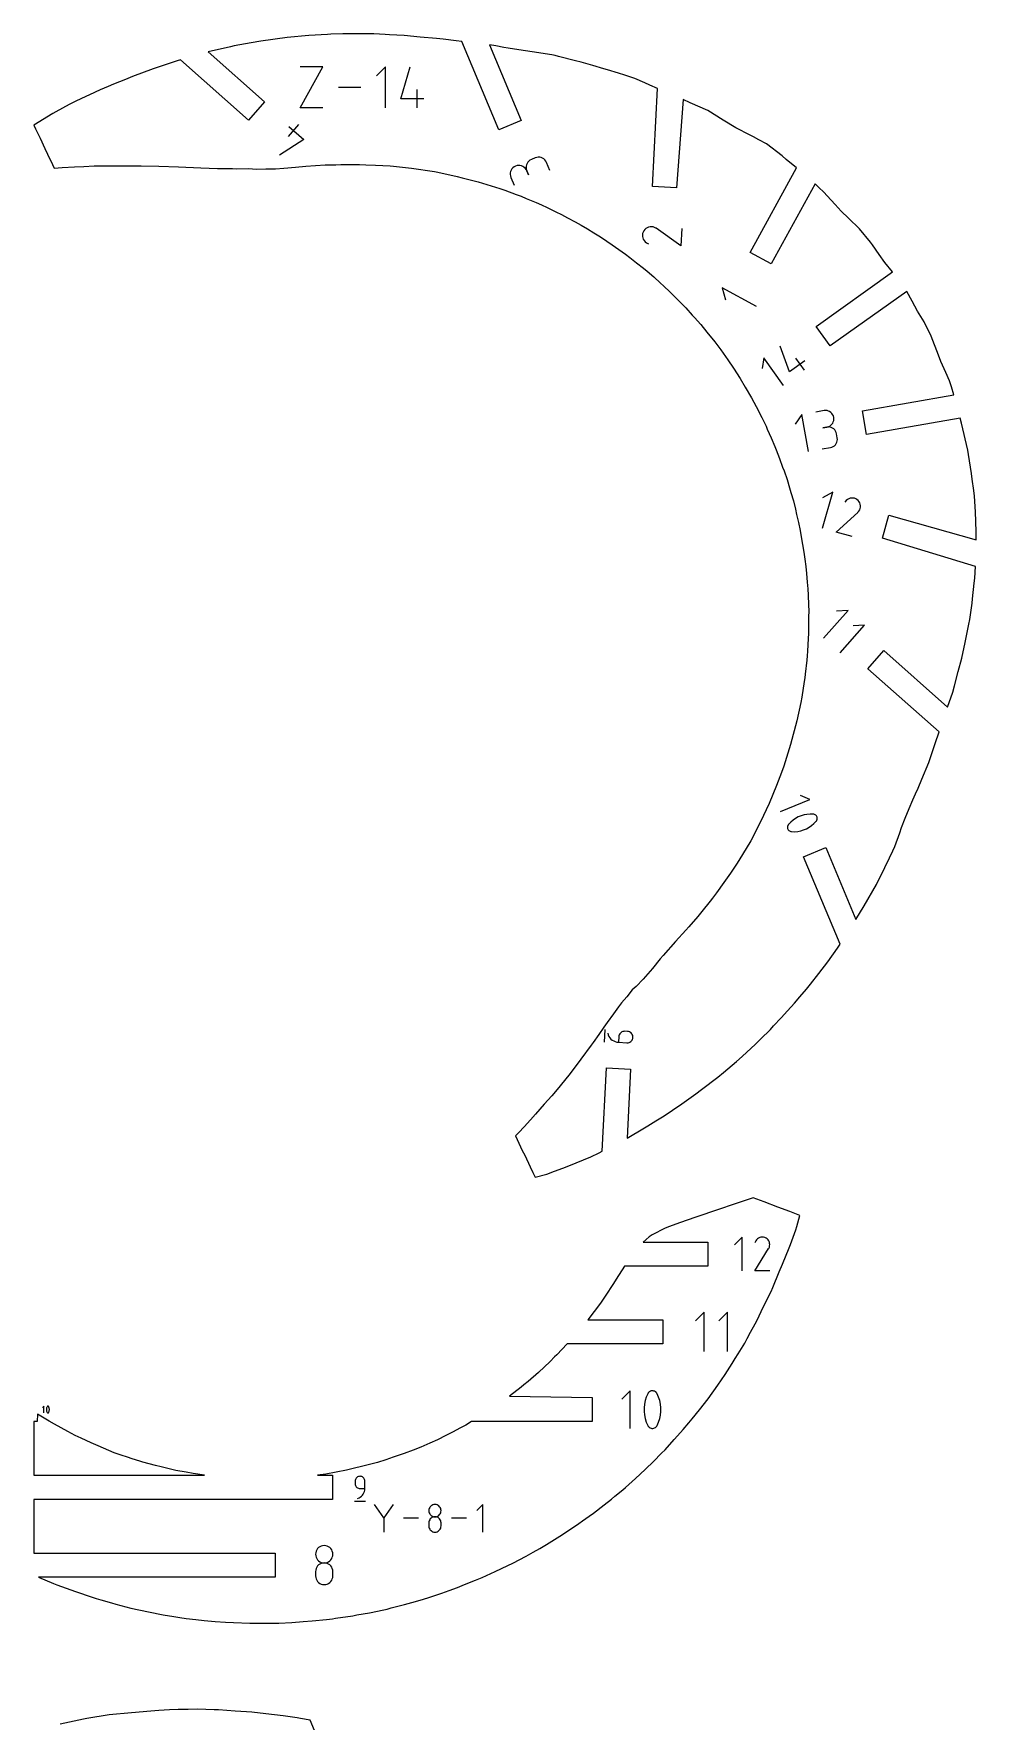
# Model space of a CAD drawing. Extents: x 1175 to 2208, y 2102 to 2749.
# Drawn here: x 1572.2 to 1726.1, y 2472.9 to 2748.6 of the extents above; entities that cross this region are included whole.
import ezdxf

# ---------------------------------------------------------------- set-up
doc = ezdxf.new("R2010")
doc.units = 0
doc.layers.add('IMPORT_-_FTPFZRFGX82OPU8', color=18, linetype='CONTINUOUS')

msp = doc.modelspace()

# ---------------------------------------------------------------- linework, layer by layer
at = {"layer": 'IMPORT_-_FTPFZRFGX82OPU8'}
for points in [[(1574.43, 2728.92), (1575.23, 2727.22), (1575.51, 2726.64), (1576.81, 2726.74), (1578.79, 2726.84), (1580.33, 2726.9), (1582.03, 2726.99), (1584.32, 2727.01), (1585.28, 2727), (1585.86, 2727), (1589.05, 2726.99), (1589.72, 2726.99), (1592.58, 2726.95), (1595.8, 2726.86), (1599.43, 2726.66), (1602.17, 2726.57), (1604.63, 2726.57), (1605.23, 2726.51), (1607.29, 2726.56), (1608.49, 2726.44), (1610.05, 2726.52), (1611.64, 2726.5), (1612.99, 2726.64), (1614.91, 2726.76), (1616.57, 2726.93), (1618.17, 2727.03), (1619.74, 2727.14), (1621.51, 2727.18), (1622.29, 2727.21), (1623.65, 2727.21), (1625.35, 2727.2), (1626.38, 2727.17), (1627.98, 2727.11), (1630.35, 2726.99), (1630.93, 2726.95), (1633.84, 2726.64), (1637.61, 2726.05), (1638.15, 2725.95), (1641.3, 2725.27), (1642.13, 2725.06), (1644.1, 2724.57), (1644.76, 2724.39), (1645.46, 2724.18), (1647.56, 2723.53), (1648.3, 2723.31), (1649.09, 2723.02), (1650.92, 2722.34), (1651.74, 2722.04), (1652.58, 2721.68), (1654.2, 2720.99), (1655.08, 2720.61), (1656, 2720.18), (1657.42, 2719.5), (1658.37, 2719.05), (1659.35, 2718.52), (1660.57, 2717.86), (1661.58, 2717.32), (1662.61, 2716.69), (1663.64, 2716.06), (1664.69, 2715.42), (1665.75, 2714.69), (1666.62, 2714.1), (1667.7, 2713.36), (1668.79, 2712.55), (1669.52, 2712.01), (1670.62, 2711.18), (1671.72, 2710.27), (1672.32, 2709.78), (1673.43, 2708.86), (1674.52, 2707.85), (1675.01, 2707.4), (1676.1, 2706.39), (1677.18, 2705.3), (1677.58, 2704.88), (1678.65, 2703.79), (1679.7, 2702.63), (1680.04, 2702.25), (1681.09, 2701.08), (1682.1, 2699.85), (1683.39, 2698.26), (1684.34, 2696.95), (1685.53, 2695.3), (1686.41, 2693.95), (1687.53, 2692.25), (1688.35, 2690.87), (1689.39, 2689.12), (1690.13, 2687.71), (1691.09, 2685.9), (1691.75, 2684.47), (1691.96, 2684.01), (1692.61, 2682.58), (1693.18, 2681.16), (1693.4, 2680.62), (1693.97, 2679.2), (1694.46, 2677.79), (1694.69, 2677.16), (1695.18, 2675.76), (1695.59, 2674.38), (1695.81, 2673.64), (1696.22, 2672.27), (1696.54, 2670.93), (1696.75, 2670.05), (1697.06, 2668.72), (1697.3, 2667.44), (1697.49, 2666.41), (1697.73, 2665.14), (1697.91, 2663.92), (1698.08, 2662.73), (1698.25, 2661.54), (1698.35, 2660.39), (1698.48, 2659.02), (1698.58, 2657.91), (1698.62, 2656.86), (1698.68, 2655.27), (1698.72, 2654.27), (1698.71, 2653.32), (1698.68, 2651.52), (1698.67, 2650.62), (1698.63, 2649.79), (1698.51, 2647.75), (1698.47, 2646.98), (1698.4, 2646.27), (1698.16, 2643.98), (1698.09, 2643.35), (1698, 2642.77), (1697.58, 2640.2), (1697.42, 2639.32), (1696.78, 2636.37), (1695.77, 2632.47), (1694.66, 2628.95), (1694.28, 2627.91), (1693.48, 2625.76), (1692.28, 2622.86), (1690.86, 2619.83), (1689.24, 2616.76), (1687.3, 2613.52), (1686.94, 2612.95), (1685.92, 2611.46), (1684.87, 2609.93), (1683.65, 2608.25), (1682.99, 2607.36), (1682.63, 2606.9), (1681.29, 2605.21), (1680.59, 2604.37), (1679.13, 2602.67), (1678.67, 2602.17), (1676.97, 2600.31), (1674.95, 2598.03), (1674.45, 2597.45), (1673.19, 2595.88), (1671.68, 2594.17), (1670.52, 2592.93), (1669.91, 2592.41), (1669.01, 2591.25), (1668.14, 2590.27), (1667.68, 2589.62), (1666.82, 2588.48), (1665.8, 2587.06), (1665.24, 2586.28), (1664.42, 2585.1), (1663.5, 2583.82), (1663.17, 2583.38), (1661.52, 2581.07), (1659.91, 2578.95), (1659.55, 2578.48), (1657.65, 2576.15), (1656.75, 2575.08), (1655.54, 2573.71), (1654.12, 2572.12), (1653.26, 2571.16), (1652.25, 2570.05), (1651.37, 2569.1), (1650.83, 2568.53), (1651.1, 2567.95), (1651.95, 2566.17), (1652.34, 2565.37), (1653.23, 2563.51), (1653.66, 2562.58), (1654.05, 2561.79), (1655.93, 2562.29), (1657.2, 2562.77), (1658.54, 2563.28), (1660.08, 2563.87), (1660.73, 2564.13), (1663.14, 2565.13), (1664.48, 2565.79), (1665, 2566.05), (1665.7, 2579.64), (1669.63, 2579.43), (1669.05, 2568.2), (1671.88, 2569.86), (1672.46, 2570.21), (1673.74, 2571), (1674.84, 2571.67), (1675.93, 2572.39), (1677.03, 2573.12), (1677.61, 2573.53), (1680.28, 2575.42), (1681.22, 2576.1), (1683.86, 2578.13), (1684.81, 2578.9), (1686.94, 2580.7), (1687.85, 2581.51), (1690.03, 2583.53), (1690.46, 2583.95), (1690.85, 2584.32), (1692.49, 2585.95), (1692.99, 2586.5), (1694.22, 2587.83), (1695.25, 2588.95), (1696.38, 2590.23), (1697.25, 2591.27), (1698.36, 2592.54), (1699.02, 2593.32), (1700.37, 2595.06), (1701.86, 2596.97), (1703.4, 2599.19), (1703.86, 2599.85), (1697.87, 2614.14), (1701.51, 2615.66), (1706.44, 2603.88), (1707.79, 2606.1), (1709.77, 2609.6), (1711.16, 2612.4), (1711.9, 2613.95), (1712.45, 2615.11), (1712.77, 2615.82), (1713.58, 2618.06), (1713.89, 2618.93), (1714.45, 2620.43), (1715.15, 2622.01), (1715.7, 2623.43), (1716.18, 2624.41), (1716.6, 2625.33), (1717.19, 2626.79), (1718.31, 2629.54), (1719.38, 2632.66), (1720.02, 2634.53), (1708.36, 2644.86), (1710.97, 2647.81), (1721.4, 2638.56), (1722.24, 2641.03), (1722.52, 2642.04), (1723.14, 2644.38), (1723.73, 2646.58), (1724.29, 2649.13), (1724.88, 2652.12), (1725.04, 2652.92), (1725.4, 2655.58), (1725.48, 2656.3), (1725.75, 2658.82), (1725.84, 2659.67), (1725.98, 2661.53), (1710.75, 2666.17), (1711.82, 2669.96), (1726.08, 2665.91), (1726.05, 2667.27), (1725.95, 2670.49), (1725.78, 2673.07), (1725.68, 2673.99), (1725.42, 2675.83), (1725.28, 2676.73), (1724.8, 2679.85), (1724.69, 2680.55), (1723.66, 2684.98), (1723.46, 2685.78), (1708.17, 2683.12), (1707.49, 2687), (1722.42, 2689.6), (1722.02, 2690.9), (1721.71, 2691.87), (1721.09, 2693.27), (1720.31, 2695.04), (1719.9, 2696.09), (1718.72, 2699.19), (1717.55, 2701.51), (1716.46, 2703.24), (1715.59, 2704.89), (1714.74, 2706.48), (1702.24, 2697.58), (1699.95, 2700.78), (1712.41, 2709.71), (1711.15, 2711.21), (1710.21, 2712.54), (1709.12, 2714.09), (1708.83, 2714.51), (1706.99, 2716.72), (1705.21, 2718.44), (1704.01, 2719.58), (1703.05, 2720.67), (1701.71, 2722.12), (1701.2, 2722.68), (1700.39, 2723.45), (1699.78, 2724.08), (1692.61, 2710.98), (1689.16, 2712.87), (1696.72, 2726.68), (1695.03, 2728.02), (1694.38, 2728.66), (1691.85, 2730.6), (1690.56, 2731.27), (1689.69, 2731.73), (1689.17, 2732), (1686.8, 2733.23), (1684.74, 2734.47), (1682.22, 2736.05), (1679.37, 2737.32), (1678.19, 2737.84), (1677.13, 2723.43), (1673.2, 2723.64), (1674.03, 2739.66), (1672.78, 2740.2), (1671.96, 2740.55), (1670.34, 2741.26), (1668.68, 2741.79), (1667.67, 2742.15), (1665.84, 2742.71), (1665.27, 2742.87), (1663.49, 2743.38), (1661.55, 2743.94), (1660.65, 2744.17), (1657.86, 2744.87), (1657.32, 2745.01), (1656.79, 2745.13), (1653.55, 2745.65), (1651.39, 2745.96), (1649.64, 2746.24), (1648.95, 2746.32), (1647.63, 2746.6), (1646.57, 2746.76), (1651.74, 2734.41), (1648.11, 2732.89), (1642.06, 2747.33), (1641.17, 2747.43), (1639.01, 2747.68), (1637.95, 2747.8), (1635.27, 2748.04), (1632.66, 2748.28), (1630.24, 2748.42), (1629.53, 2748.45), (1627.7, 2748.54), (1626.03, 2748.57), (1625.12, 2748.57), (1624.35, 2748.58), (1622.62, 2748.57), (1620.66, 2748.49), (1620.12, 2748.46), (1617.09, 2748.29), (1613.52, 2747.97), (1609.22, 2747.37), (1607.64, 2747.09), (1604.91, 2746.58), (1604.28, 2746.45), (1600.63, 2745.6), (1609.85, 2737.43), (1607.24, 2734.48), (1596.12, 2744.33), (1595.6, 2744.18), (1591.66, 2742.85), (1588.31, 2741.58), (1587.12, 2741.13), (1585.16, 2740.32), (1584.3, 2739.98), (1583.02, 2739.44), (1581.28, 2738.6), (1580.64, 2738.31), (1579.01, 2737.55), (1578.04, 2737.09), (1577.35, 2736.7), (1575.3, 2735.55), (1572.16, 2733.65), (1572.45, 2733.04), (1573.19, 2731.52), (1573.99, 2729.86)], [(1695.25, 2619), (1695.25, 2618.87), (1695.28, 2618.75), (1695.33, 2618.64), (1695.39, 2618.53), (1695.48, 2618.44), (1695.57, 2618.36), (1695.68, 2618.3), (1695.8, 2618.26), (1695.93, 2618.25), (1696.43, 2618.24), (1696.93, 2618.29), (1697.42, 2618.39), (1697.89, 2618.53), (1698.35, 2618.72), (1698.79, 2618.96), (1699.2, 2619.24), (1699.58, 2619.56), (1699.94, 2619.93), (1699.97, 2619.97), (1700, 2620.01), (1700.03, 2620.06), (1700.05, 2620.11), (1700.07, 2620.15), (1700.09, 2620.2), (1700.1, 2620.26), (1700.11, 2620.31), (1700.11, 2620.36), (1700.11, 2620.49), (1700.08, 2620.61), (1700.04, 2620.73), (1699.97, 2620.83), (1699.89, 2620.92), (1699.79, 2621), (1699.68, 2621.06), (1699.57, 2621.1), (1699.44, 2621.12), (1698.93, 2621.12), (1698.43, 2621.07), (1697.95, 2620.97), (1697.47, 2620.83), (1697.01, 2620.64), (1696.58, 2620.4), (1696.16, 2620.12), (1695.78, 2619.8), (1695.43, 2619.43), (1695.39, 2619.39), (1695.36, 2619.35), (1695.34, 2619.3), (1695.31, 2619.26), (1695.29, 2619.21), (1695.28, 2619.16), (1695.26, 2619.11), (1695.25, 2619.05)], [(1667.07, 2509.68), (1668.36, 2510.74), (1668.8, 2511.1), (1670.44, 2512.59), (1671.21, 2513.3), (1672.09, 2514.1), (1673.39, 2515.36), (1674.7, 2516.71), (1675.26, 2517.29), (1676.76, 2518.93), (1677.3, 2519.55), (1678.23, 2520.61), (1679.13, 2521.66), (1679.69, 2522.32), (1680.86, 2523.8), (1682.29, 2525.6), (1683.87, 2527.81), (1685.06, 2529.55), (1686.22, 2531.35), (1686.73, 2532.17), (1687.21, 2532.95), (1688.26, 2534.69), (1688.68, 2535.46), (1689.22, 2536.49), (1689.96, 2537.84), (1690.28, 2538.44), (1690.97, 2539.87), (1691.47, 2540.91), (1692.57, 2543.11), (1692.86, 2543.77), (1693.91, 2546.33), (1694.45, 2547.6), (1695.51, 2550.26), (1695.73, 2550.83), (1696.6, 2553.21), (1696.78, 2553.73), (1697.28, 2555.56), (1695.65, 2556.18), (1693.66, 2556.92), (1691.47, 2557.75), (1689.65, 2558.43), (1687.51, 2557.7), (1686.56, 2557.38), (1683.98, 2556.52), (1680.29, 2555.28), (1677.59, 2554.34), (1675.98, 2553.73), (1675.29, 2553.48), (1673.14, 2552.4), (1672.66, 2552.05), (1671.71, 2551.21), (1682.27, 2551.21), (1682.27, 2547.27), (1668.63, 2547.27), (1667.28, 2545.12), (1666.85, 2544.44), (1665.47, 2542.37), (1664.71, 2541.24), (1662.62, 2538.51), (1674.87, 2538.51), (1674.87, 2534.57), (1659.26, 2534.57), (1657.59, 2532.8), (1657.23, 2532.43), (1656.48, 2531.7), (1654.59, 2529.9), (1652.89, 2528.43), (1652.21, 2527.87), (1651.74, 2527.5), (1649.83, 2526.01), (1663.37, 2525.81), (1663.37, 2521.87), (1643.64, 2521.87), (1642.7, 2521.31), (1641.86, 2520.84), (1640.55, 2520.14), (1639.46, 2519.61), (1638.07, 2518.91), (1636.86, 2518.35), (1635.35, 2517.7), (1634.14, 2517.23), (1632.67, 2516.66), (1630.86, 2516.04), (1629.65, 2515.63), (1628.3, 2515.22), (1626.33, 2514.68), (1623.87, 2514.08), (1623.25, 2513.95), (1619.85, 2513.29), (1618.5, 2513.11), (1620.93, 2513.11), (1620.93, 2509.17), (1572.16, 2509.17), (1572.16, 2500.41), (1611.59, 2500.41), (1611.59, 2496.47), (1572.94, 2496.47), (1575.36, 2495.45), (1575.92, 2495.23), (1578.19, 2494.41), (1579, 2494.11), (1581.7, 2493.19), (1582.37, 2492.98), (1583.13, 2492.75), (1584.86, 2492.26), (1585.57, 2492.07), (1588.02, 2491.41), (1590.89, 2490.78), (1593.27, 2490.33), (1595.06, 2490.02), (1595.99, 2489.87), (1597.05, 2489.72), (1598.61, 2489.53), (1599.99, 2489.38), (1601.76, 2489.22), (1603.47, 2489.11), (1604.78, 2489.04), (1607.45, 2488.94), (1608.25, 2488.93), (1609.92, 2488.93), (1611.25, 2488.94), (1612.21, 2488.97), (1614.33, 2489.07), (1616.16, 2489.2), (1617.65, 2489.32), (1619.98, 2489.56), (1620.95, 2489.67), (1621.46, 2489.74), (1624.27, 2490.17), (1624.94, 2490.29), (1626.97, 2490.66), (1629.33, 2491.14), (1629.86, 2491.26), (1630.55, 2491.43), (1632.72, 2491.99), (1633.92, 2492.32), (1635.65, 2492.84), (1636.86, 2493.21), (1638.81, 2493.86), (1640.01, 2494.29), (1641.36, 2494.79), (1642.53, 2495.26), (1644.32, 2495.97), (1645.4, 2496.43), (1647.49, 2497.38), (1649.57, 2498.36), (1650.38, 2498.76), (1652.58, 2499.92), (1653.7, 2500.53), (1654.82, 2501.16), (1655.9, 2501.79), (1658.08, 2503.14), (1660, 2504.39), (1661.19, 2505.21), (1661.8, 2505.64), (1662.88, 2506.42), (1663.57, 2506.94), (1665.33, 2508.28), (1666.5, 2509.23)], [(1672.83, 2520.85), (1672.98, 2520.8), (1673.12, 2520.77), (1673.27, 2520.77), (1673.41, 2520.8), (1673.55, 2520.85), (1673.68, 2520.92), (1673.79, 2521.01), (1673.89, 2521.12), (1673.97, 2521.25), (1674.21, 2521.8), (1674.38, 2522.37), (1674.5, 2522.95), (1674.56, 2523.54), (1674.56, 2524.13), (1674.5, 2524.72), (1674.38, 2525.3), (1674.21, 2525.87), (1673.97, 2526.43), (1673.94, 2526.48), (1673.91, 2526.54), (1673.87, 2526.59), (1673.83, 2526.63), (1673.78, 2526.68), (1673.74, 2526.72), (1673.68, 2526.76), (1673.63, 2526.79), (1673.58, 2526.82), (1673.43, 2526.87), (1673.29, 2526.9), (1673.14, 2526.9), (1672.99, 2526.88), (1672.86, 2526.83), (1672.73, 2526.76), (1672.61, 2526.67), (1672.52, 2526.56), (1672.44, 2526.43), (1672.2, 2525.87), (1672.02, 2525.3), (1671.91, 2524.72), (1671.85, 2524.13), (1671.85, 2523.54), (1671.91, 2522.96), (1672.02, 2522.37), (1672.2, 2521.8), (1672.44, 2521.25), (1672.47, 2521.19), (1672.5, 2521.14), (1672.54, 2521.09), (1672.58, 2521.04), (1672.62, 2521), (1672.67, 2520.96), (1672.72, 2520.92), (1672.78, 2520.88)], [(1600.05, 2513.11), (1598.21, 2513.39), (1597.03, 2513.6), (1595.34, 2513.91), (1594.69, 2514.04), (1592.95, 2514.46), (1592.02, 2514.71), (1590, 2515.24), (1589.47, 2515.4), (1588.23, 2515.8), (1587.45, 2516.05), (1586.43, 2516.4), (1585.31, 2516.8), (1582.66, 2517.9), (1581.54, 2518.41), (1579.9, 2519.15), (1578.94, 2519.62), (1577.72, 2520.25), (1575.56, 2521.45), (1574.66, 2521.96), (1572.78, 2523.1), (1572.71, 2521.87), (1572.16, 2521.87), (1572.16, 2513.11)], [(1574.41, 2523.31), (1574.43, 2523.3), (1574.46, 2523.3), (1574.48, 2523.3), (1574.51, 2523.3), (1574.53, 2523.31), (1574.55, 2523.32), (1574.58, 2523.34), (1574.59, 2523.36), (1574.61, 2523.38), (1574.65, 2523.48), (1574.68, 2523.58), (1574.7, 2523.69), (1574.71, 2523.79), (1574.71, 2523.89), (1574.7, 2524), (1574.68, 2524.1), (1574.65, 2524.2), (1574.61, 2524.3), (1574.6, 2524.31), (1574.6, 2524.32), (1574.59, 2524.33), (1574.58, 2524.34), (1574.57, 2524.34), (1574.57, 2524.35), (1574.56, 2524.36), (1574.55, 2524.36), (1574.54, 2524.37), (1574.51, 2524.38), (1574.49, 2524.38), (1574.46, 2524.38), (1574.43, 2524.38), (1574.41, 2524.37), (1574.39, 2524.36), (1574.37, 2524.34), (1574.35, 2524.32), (1574.34, 2524.3), (1574.29, 2524.2), (1574.26, 2524.1), (1574.24, 2524), (1574.23, 2523.89), (1574.23, 2523.79), (1574.24, 2523.69), (1574.26, 2523.58), (1574.29, 2523.48), (1574.34, 2523.38), (1574.34, 2523.37), (1574.35, 2523.36), (1574.35, 2523.36), (1574.36, 2523.35), (1574.37, 2523.34), (1574.38, 2523.33), (1574.39, 2523.33), (1574.4, 2523.32)], [(1638.68, 2507.33), (1638.66, 2507.51), (1638.62, 2507.68), (1638.54, 2507.83), (1638.44, 2507.97), (1638.32, 2508.09), (1638.18, 2508.19), (1638.03, 2508.27), (1637.86, 2508.31), (1637.68, 2508.33), (1637.5, 2508.31), (1637.33, 2508.27), (1637.17, 2508.19), (1637.04, 2508.09), (1636.91, 2507.97), (1636.82, 2507.83), (1636.74, 2507.68), (1636.7, 2507.51), (1636.68, 2507.33), (1636.7, 2507.15), (1636.74, 2506.98), (1636.82, 2506.82), (1636.91, 2506.68), (1637.04, 2506.56), (1637.17, 2506.46), (1637.33, 2506.39), (1637.5, 2506.34), (1637.68, 2506.33), (1637.86, 2506.34), (1638.03, 2506.39), (1638.18, 2506.46), (1638.32, 2506.56), (1638.44, 2506.68), (1638.54, 2506.82), (1638.62, 2506.98), (1638.66, 2507.15)], [(1636.68, 2504.83), (1636.7, 2504.65), (1636.74, 2504.48), (1636.82, 2504.32), (1636.91, 2504.18), (1637.04, 2504.06), (1637.17, 2503.96), (1637.33, 2503.89), (1637.5, 2503.84), (1637.68, 2503.83), (1637.86, 2503.84), (1638.03, 2503.89), (1638.18, 2503.96), (1638.32, 2504.06), (1638.44, 2504.18), (1638.54, 2504.32), (1638.62, 2504.48), (1638.66, 2504.65), (1638.68, 2504.83), (1638.68, 2505.33), (1638.66, 2505.51), (1638.62, 2505.67), (1638.54, 2505.83), (1638.44, 2505.97), (1638.32, 2506.09), (1638.18, 2506.19), (1638.03, 2506.26), (1637.86, 2506.31), (1637.68, 2506.33), (1637.5, 2506.31), (1637.33, 2506.26), (1637.17, 2506.19), (1637.04, 2506.09), (1636.91, 2505.97), (1636.82, 2505.83), (1636.74, 2505.67), (1636.7, 2505.51), (1636.68, 2505.33)], [(1621.01, 2500.21), (1620.99, 2500.46), (1620.92, 2500.7), (1620.82, 2500.92), (1620.68, 2501.12), (1620.51, 2501.29), (1620.31, 2501.43), (1620.09, 2501.54), (1619.85, 2501.6), (1619.6, 2501.63), (1619.34, 2501.6), (1619.1, 2501.54), (1618.88, 2501.43), (1618.68, 2501.29), (1618.51, 2501.12), (1618.37, 2500.92), (1618.27, 2500.7), (1618.2, 2500.46), (1618.18, 2500.21), (1618.2, 2499.96), (1618.27, 2499.72), (1618.37, 2499.49), (1618.51, 2499.3), (1618.68, 2499.13), (1618.88, 2498.98), (1619.1, 2498.88), (1619.34, 2498.81), (1619.6, 2498.79), (1619.85, 2498.81), (1620.09, 2498.88), (1620.31, 2498.98), (1620.51, 2499.13), (1620.68, 2499.3), (1620.82, 2499.49), (1620.92, 2499.72), (1620.99, 2499.96)], [(1618.18, 2496.67), (1618.2, 2496.41), (1618.27, 2496.17), (1618.37, 2495.95), (1618.51, 2495.75), (1618.68, 2495.58), (1618.88, 2495.44), (1619.1, 2495.34), (1619.34, 2495.27), (1619.6, 2495.25), (1619.85, 2495.27), (1620.09, 2495.34), (1620.31, 2495.44), (1620.51, 2495.58), (1620.68, 2495.75), (1620.82, 2495.95), (1620.92, 2496.17), (1620.99, 2496.41), (1621.01, 2496.67), (1621.01, 2497.37), (1620.99, 2497.63), (1620.92, 2497.87), (1620.82, 2498.09), (1620.68, 2498.29), (1620.51, 2498.46), (1620.31, 2498.6), (1620.09, 2498.7), (1619.85, 2498.77), (1619.6, 2498.79), (1619.34, 2498.77), (1619.1, 2498.7), (1618.88, 2498.6), (1618.68, 2498.46), (1618.51, 2498.29), (1618.37, 2498.09), (1618.27, 2497.87), (1618.2, 2497.63), (1618.18, 2497.37)]]:
    msp.add_lwpolyline(points, close=True, dxfattribs=at)
for points in [[(1619.38, 2736.46), (1615.65, 2736.46), (1619.38, 2743.19), (1615.65, 2743.19)], [(1629.61, 2736.46), (1629.61, 2743.19), (1628.11, 2741.69)], [(1635.87, 2737.95), (1632.13, 2737.95), (1633.63, 2743.19)], [(1625.59, 2739.82), (1621.91, 2739.82)], [(1634.75, 2736.46), (1634.75, 2739.45)], [(1613.84, 2733.41), (1616.24, 2731.28), (1612.3, 2728.76)], [(1615.41, 2733.73), (1613.71, 2731.81)], [(1656.45, 2726.26), (1655.91, 2727.56), (1655.79, 2727.78), (1655.64, 2727.98), (1655.46, 2728.14), (1655.26, 2728.26), (1655.03, 2728.36), (1654.8, 2728.41), (1654.56, 2728.42), (1654.32, 2728.39), (1654.07, 2728.31), (1653.43, 2728.04), (1653.2, 2727.92), (1653.01, 2727.77), (1652.85, 2727.59), (1652.72, 2727.39), (1652.63, 2727.16), (1652.58, 2726.93), (1652.57, 2726.69), (1652.6, 2726.44), (1652.67, 2726.2), (1652.95, 2725.55), (1652.67, 2726.2), (1652.56, 2726.43), (1652.4, 2726.62), (1652.22, 2726.78), (1652.02, 2726.91), (1651.8, 2727), (1651.56, 2727.05), (1651.32, 2727.06), (1651.08, 2727.03), (1650.84, 2726.95), (1650.61, 2726.84), (1650.42, 2726.68), (1650.26, 2726.5), (1650.13, 2726.3), (1650.04, 2726.08), (1649.99, 2725.84), (1649.98, 2725.6), (1650.01, 2725.36), (1650.08, 2725.12), (1650.63, 2723.82)], [(1678.01, 2716.79), (1677.86, 2713.96), (1673.79, 2716.8), (1673.78, 2716.8), (1673.78, 2716.8), (1673.77, 2716.81), (1673.77, 2716.81), (1673.77, 2716.81), (1673.76, 2716.81), (1673.76, 2716.82), (1673.75, 2716.82), (1673.75, 2716.82), (1673.52, 2716.94), (1673.29, 2717.02), (1673.04, 2717.05), (1672.8, 2717.04), (1672.56, 2716.99), (1672.34, 2716.9), (1672.13, 2716.77), (1671.94, 2716.61), (1671.79, 2716.41), (1671.67, 2716.18), (1671.59, 2715.95), (1671.56, 2715.7), (1671.57, 2715.46), (1671.62, 2715.22), (1671.71, 2715), (1671.84, 2714.79), (1672, 2714.61), (1672.21, 2714.45), (1672.55, 2714.24)], [(1690.18, 2704), (1684.58, 2707.06), (1685.15, 2705.13)], [(1698.07, 2695.13), (1695.57, 2693.34), (1694.07, 2697.56)], [(1694.6, 2691.14), (1691.38, 2695.64), (1691.1, 2693.92)], [(1698.04, 2693.6), (1696.61, 2695.6)], [(1698.67, 2680.35), (1697.62, 2686.39), (1696.51, 2684.81)], [(1700.94, 2680.75), (1702.28, 2680.98), (1702.51, 2681.05), (1702.73, 2681.15), (1702.92, 2681.28), (1703.08, 2681.45), (1703.22, 2681.64), (1703.32, 2681.85), (1703.38, 2682.07), (1703.4, 2682.31), (1703.38, 2682.55), (1703.27, 2683.22), (1703.2, 2683.46), (1703.1, 2683.68), (1702.97, 2683.87), (1702.8, 2684.03), (1702.61, 2684.16), (1702.4, 2684.26), (1702.18, 2684.33), (1701.94, 2684.35), (1701.69, 2684.33), (1701.02, 2684.21), (1701.69, 2684.33), (1701.93, 2684.39), (1702.15, 2684.5), (1702.34, 2684.63), (1702.5, 2684.8), (1702.64, 2684.99), (1702.73, 2685.2), (1702.8, 2685.42), (1702.82, 2685.66), (1702.8, 2685.91), (1702.74, 2686.14), (1702.63, 2686.36), (1702.5, 2686.55), (1702.33, 2686.71), (1702.14, 2686.85), (1701.93, 2686.94), (1701.71, 2687.01), (1701.47, 2687.03), (1701.23, 2687.01), (1699.89, 2686.78)], [(1700.99, 2667.8), (1702.66, 2673.69), (1700.98, 2672.75)], [(1705.82, 2666.43), (1703.2, 2667.17), (1706.72, 2670.38), (1706.73, 2670.38), (1706.73, 2670.38), (1706.74, 2670.39), (1706.74, 2670.39), (1706.74, 2670.39), (1706.75, 2670.4), (1706.75, 2670.4), (1706.75, 2670.4), (1706.76, 2670.41), (1706.92, 2670.59), (1707.04, 2670.8), (1707.12, 2671.02), (1707.16, 2671.25), (1707.17, 2671.48), (1707.13, 2671.71), (1707.06, 2671.93), (1706.94, 2672.14), (1706.79, 2672.33), (1706.6, 2672.49), (1706.4, 2672.61), (1706.18, 2672.69), (1705.95, 2672.74), (1705.71, 2672.74), (1705.49, 2672.7), (1705.26, 2672.63), (1705.05, 2672.51), (1704.86, 2672.36), (1704.6, 2672.08)], [(1701.16, 2649.84), (1705.16, 2654.35), (1703.27, 2654.24)], [(1703.85, 2647.45), (1707.85, 2651.96), (1705.96, 2651.85)], [(1694.12, 2621.52), (1698.88, 2623.51), (1697.37, 2624.13)], [(1665.4, 2585.91), (1665.29, 2583.84)], [(1665.89, 2585.31), (1665.98, 2585.04), (1666.1, 2584.8), (1666.25, 2584.57), (1666.43, 2584.37), (1666.64, 2584.2), (1666.87, 2584.05), (1667.12, 2583.94), (1667.38, 2583.87), (1667.66, 2583.84), (1669.04, 2583.76), (1669.21, 2583.77), (1669.37, 2583.8), (1669.51, 2583.86), (1669.65, 2583.95), (1669.77, 2584.05), (1669.86, 2584.18), (1669.94, 2584.32), (1669.99, 2584.47), (1670.01, 2584.64), (1670.01, 2584.8), (1669.97, 2584.96), (1669.91, 2585.11), (1669.83, 2585.24), (1669.72, 2585.36), (1669.6, 2585.45), (1669.46, 2585.53), (1669.3, 2585.58), (1669.14, 2585.6), (1668.68, 2585.63), (1668.51, 2585.62), (1668.35, 2585.59), (1668.21, 2585.53), (1668.07, 2585.44), (1667.96, 2585.34), (1667.86, 2585.21), (1667.78, 2585.07), (1667.73, 2584.92), (1667.71, 2584.76), (1667.66, 2583.84)], [(1687.84, 2546.48), (1687.84, 2552), (1686.61, 2550.77)], [(1692.36, 2546.48), (1689.91, 2546.48), (1692.17, 2550.13), (1692.17, 2550.13), (1692.18, 2550.14), (1692.18, 2550.14), (1692.18, 2550.14), (1692.18, 2550.15), (1692.19, 2550.15), (1692.19, 2550.15), (1692.19, 2550.16), (1692.19, 2550.16), (1692.29, 2550.36), (1692.34, 2550.57), (1692.36, 2550.78), (1692.34, 2550.99), (1692.29, 2551.19), (1692.2, 2551.38), (1692.08, 2551.56), (1691.93, 2551.71), (1691.75, 2551.84), (1691.55, 2551.93), (1691.34, 2551.99), (1691.13, 2552), (1690.92, 2551.98), (1690.72, 2551.93), (1690.53, 2551.84), (1690.35, 2551.72), (1690.2, 2551.57), (1690.07, 2551.39), (1689.91, 2551.08)], [(1681.67, 2533.35), (1681.67, 2539.73), (1680.25, 2538.31)], [(1685.48, 2533.35), (1685.48, 2539.73), (1684.06, 2538.31)], [(1669.55, 2520.77), (1669.55, 2526.91), (1668.18, 2525.55)], [(1573.82, 2523.3), (1573.82, 2524.39), (1573.58, 2524.14)], [(1625.05, 2509.34), (1625.28, 2509.43), (1625.49, 2509.54), (1625.68, 2509.69), (1625.84, 2509.85), (1625.98, 2510.04), (1626.09, 2510.25), (1626.18, 2510.47), (1626.23, 2510.7), (1626.25, 2510.94), (1626.25, 2512.14), (1626.23, 2512.28), (1626.2, 2512.42), (1626.14, 2512.54), (1626.06, 2512.66), (1625.96, 2512.75), (1625.85, 2512.83), (1625.73, 2512.89), (1625.59, 2512.93), (1625.45, 2512.94), (1625.31, 2512.93), (1625.17, 2512.89), (1625.05, 2512.83), (1624.93, 2512.75), (1624.84, 2512.66), (1624.76, 2512.54), (1624.7, 2512.42), (1624.66, 2512.28), (1624.65, 2512.14), (1624.65, 2511.74), (1624.66, 2511.6), (1624.7, 2511.46), (1624.76, 2511.34), (1624.84, 2511.23), (1624.93, 2511.13), (1625.05, 2511.05), (1625.17, 2510.99), (1625.31, 2510.95), (1625.45, 2510.94), (1626.25, 2510.94)], [(1624.55, 2508.9), (1626.35, 2508.9)], [(1630.84, 2508.33), (1629.33, 2506.16), (1627.83, 2508.33)], [(1629.33, 2506.34), (1629.33, 2503.83)], [(1634.99, 2506.08), (1632.53, 2506.08)], [(1642.83, 2506.08), (1640.37, 2506.08)], [(1645.52, 2503.83), (1645.52, 2508.33), (1644.52, 2507.33)], [(1623.22, 2458.97), (1617.29, 2473.13), (1615.72, 2473.38), (1615.16, 2473.46), (1612.9, 2473.81), (1610.08, 2474.15), (1607.8, 2474.41), (1606.88, 2474.48), (1605.03, 2474.6), (1602.35, 2474.78), (1601.6, 2474.82), (1598.91, 2474.88), (1597.4, 2474.87), (1595.74, 2474.83), (1594.32, 2474.78), (1592.61, 2474.68), (1591.28, 2474.58), (1588.1, 2474.32), (1584.5, 2473.96), (1580.85, 2473.36), (1580.27, 2473.26), (1576.49, 2472.45)]]:
    msp.add_lwpolyline(points, dxfattribs=at)

doc.saveas('drawing.dxf')
